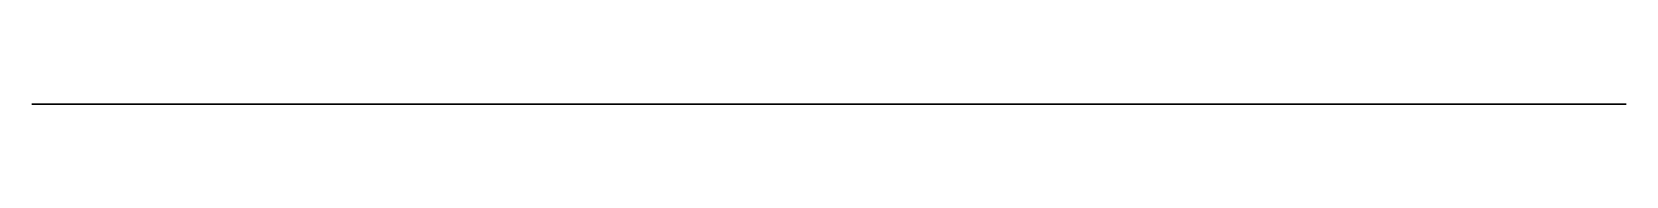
# Model space of a CAD drawing. Header units: millimetres. Extents: x 113.7 to 170.7, y 0 to 0.
import ezdxf

# ---------------------------------------------------------------- set-up
doc = ezdxf.new("R2010")
doc.units = ezdxf.units.MM
doc.layers.get('0').update_dxf_attribs({"color": 173, "true_color": 0x5858e1})

msp = doc.modelspace()

# ---------------------------------------------------------------- linework, layer by layer
at = {"color": 236, "true_color": 0x8d073a}
msp.add_polyline3d([(113.725, 0, -40.759), (113.725, 0, -55.309), (128.301, 0, -55.309), (129.636, 0, -53.863), (158.409, 0, -53.863), (159.737, 0, -55.309), (170.731, 0, -55.309), (170.731, 0, -47.763), (170.729, 0, -47.685), (170.724, 0, -47.608), (170.714, 0, -47.531), (170.702, 0, -47.454), (170.685, 0, -47.378), (170.666, 0, -47.303), (170.644, 0, -47.228), (170.619, 0, -47.154), (170.562, 0, -47.009), (170.495, 0, -46.867), (170.421, 0, -46.728), (170.341, 0, -46.593), (170.254, 0, -46.464), (170.16, 0, -46.34), (170.059, 0, -46.222), (169.951, 0, -46.111), (169.836, 0, -46.006), (169.716, 0, -45.908), (169.589, 0, -45.817), (169.457, 0, -45.734), (169.321, 0, -45.658), (169.18, 0, -45.591), (169.036, 0, -45.533), (168.889, 0, -45.484), (168.739, 0, -45.443), (168.587, 0, -45.411), (168.433, 0, -45.389), (168.278, 0, -45.375), (158.22, 0, -45.375), (158.209, 0, -45.375), (158.198, 0, -45.374), (158.188, 0, -45.373), (158.177, 0, -45.372), (158.167, 0, -45.37), (158.157, 0, -45.368), (158.148, 0, -45.366), (158.138, 0, -45.364), (158.129, 0, -45.361), (158.12, 0, -45.358), (158.111, 0, -45.354), (158.102, 0, -45.35), (158.094, 0, -45.346), (158.086, 0, -45.342), (158.079, 0, -45.338), (158.071, 0, -45.333), (158.065, 0, -45.328), (158.058, 0, -45.323), (158.052, 0, -45.317), (158.046, 0, -45.311), (158.04, 0, -45.306), (158.035, 0, -45.3), (158.031, 0, -45.293), (158.027, 0, -45.287), (158.023, 0, -45.28), (158.019, 0, -45.274), (158.017, 0, -45.267), (158.014, 0, -45.26), (158.013, 0, -45.256), (158.012, 0, -45.253), (158.012, 0, -45.249), (158.011, 0, -45.246), (158.011, 0, -45.242), (158.01, 0, -45.238), (158.01, 0, -45.235), (158.01, 0, -45.231), (158.01, 0, -44.099), (158.01, 0, -44.092), (158.009, 0, -44.085), (158.008, 0, -44.078), (158.007, 0, -44.072), (158.005, 0, -44.065), (158.003, 0, -44.059), (158.001, 0, -44.053), (157.998, 0, -44.047), (157.995, 0, -44.041), (157.992, 0, -44.036), (157.988, 0, -44.03), (157.985, 0, -44.025), (157.98, 0, -44.02), (157.976, 0, -44.016), (157.972, 0, -44.011), (157.967, 0, -44.007), (157.962, 0, -44.003), (157.956, 0, -43.999), (157.951, 0, -43.996), (157.945, 0, -43.993), (157.94, 0, -43.99), (157.934, 0, -43.988), (157.928, 0, -43.985), (157.921, 0, -43.983), (157.915, 0, -43.982), (157.909, 0, -43.981), (157.902, 0, -43.98), (157.896, 0, -43.98), (157.889, 0, -43.979), (157.882, 0, -43.98), (157.875, 0, -43.98), (157.868, 0, -43.982), (155.82, 0, -44.304), (154.789, 0, -44.403), (153.754, 0, -44.446), (152.683, 0, -44.434), (151.614, 0, -44.375), (150.549, 0, -44.267), (149.49, 0, -44.112), (148.437, 0, -43.912), (147.395, 0, -43.666), (146.366, 0, -43.371), (145.353, 0, -43.023), (142.824, 0, -42.129), (141.567, 0, -41.664), (140.334, 0, -41.141), (139.375, 0, -40.731), (138.394, 0, -40.382), (137.393, 0, -40.093), (136.375, 0, -39.867), (135.345, 0, -39.705), (134.307, 0, -39.606), (133.266, 0, -39.571), (132.224, 0, -39.601), (131.305, 0, -39.679), (130.392, 0, -39.805), (129.488, 0, -39.981), (128.595, 0, -40.207), (128.574, 0, -40.212), (128.553, 0, -40.216), (128.533, 0, -40.219), (128.512, 0, -40.22), (128.491, 0, -40.221), (128.47, 0, -40.22), (128.45, 0, -40.218), (128.429, 0, -40.215), (128.409, 0, -40.21), (128.389, 0, -40.205), (128.369, 0, -40.198), (128.35, 0, -40.191), (128.331, 0, -40.182), (128.312, 0, -40.173), (128.294, 0, -40.163), (128.276, 0, -40.151), (128.258, 0, -40.139), (128.241, 0, -40.125), (128.225, 0, -40.111), (128.209, 0, -40.096), (128.194, 0, -40.081), (128.18, 0, -40.064), (128.166, 0, -40.046), (128.153, 0, -40.028), (128.14, 0, -40.009), (128.129, 0, -39.99), (128.118, 0, -39.969), (128.108, 0, -39.948), (128.099, 0, -39.926), (128.091, 0, -39.904), (128.084, 0, -39.881), (128.079, 0, -39.857), (128.055, 0, -39.763), (128.027, 0, -39.67), (127.995, 0, -39.579), (127.96, 0, -39.49), (127.92, 0, -39.402), (127.877, 0, -39.317), (127.831, 0, -39.233), (127.781, 0, -39.151), (127.728, 0, -39.072), (127.672, 0, -38.995), (127.612, 0, -38.921), (127.55, 0, -38.848), (127.485, 0, -38.779), (127.416, 0, -38.712), (127.346, 0, -38.648), (127.272, 0, -38.587), (127.196, 0, -38.529), (127.118, 0, -38.474), (127.038, 0, -38.422), (126.955, 0, -38.373), (126.87, 0, -38.328), (126.784, 0, -38.286), (126.695, 0, -38.247), (126.605, 0, -38.213), (126.513, 0, -38.182), (126.42, 0, -38.154), (126.325, 0, -38.131), (126.228, 0, -38.112), (126.131, 0, -38.097), (126.032, 0, -38.086), (125.932, 0, -38.079), (125.832, 0, -38.077), (116.602, 0, -38.077), (116.229, 0, -38.087), (116.045, 0, -38.103), (115.862, 0, -38.127), (115.682, 0, -38.162), (115.594, 0, -38.184), (115.506, 0, -38.209), (115.419, 0, -38.238), (115.332, 0, -38.27), (115.247, 0, -38.306), (115.164, 0, -38.346), (115.081, 0, -38.389), (115, 0, -38.435), (114.922, 0, -38.484), (114.845, 0, -38.536), (114.77, 0, -38.59), (114.697, 0, -38.647), (114.626, 0, -38.707), (114.558, 0, -38.768), (114.491, 0, -38.833), (114.427, 0, -38.899), (114.365, 0, -38.968), (114.306, 0, -39.039), (114.249, 0, -39.112), (114.194, 0, -39.187), (114.143, 0, -39.264), (114.094, 0, -39.343), (114.047, 0, -39.424), (114.004, 0, -39.506), (113.965, 0, -39.59), (113.928, 0, -39.675), (113.895, 0, -39.761), (113.865, 0, -39.848), (113.813, 0, -40.025), (113.774, 0, -40.205), (113.746, 0, -40.388), (113.73, 0, -40.573)], close=True, dxfattribs=at)

doc.saveas('drawing.dxf')
